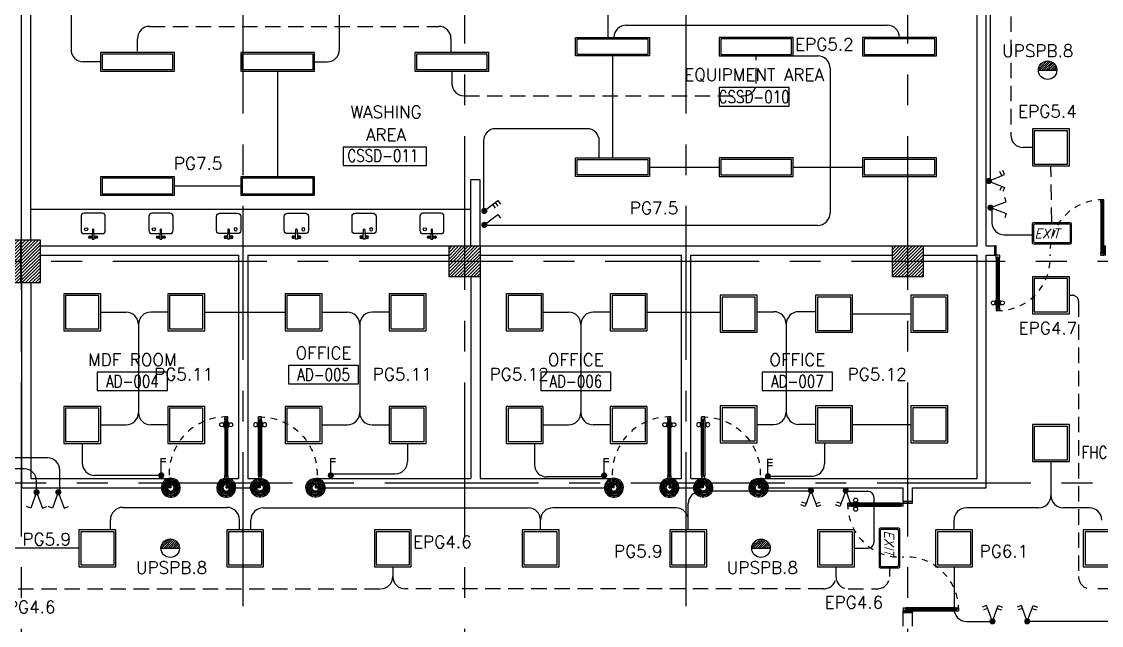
# Model space of a CAD drawing. Extents: x -0.4 to 93, y -13.2 to 77.1.
# Drawn here: x 48.27 to 65.82, y 21.44 to 31.24 of the extents above; entities that cross this region are included whole.
import ezdxf
from ezdxf.enums import TextEntityAlignment as Align

# ---------------------------------------------------------------- set-up
doc = ezdxf.new("R2010")
doc.units = 0
doc.header["$MEASUREMENT"] = 0
doc.linetypes.add('CENTERX2', pattern=[4, 2.5, -0.5, 0.5, -0.5])
doc.linetypes.add('HIDDEN', pattern=[0.375, 0.25, -0.125])
doc.layers.get('0').update_dxf_attribs({"linetype": 'CONTINUOUS'})
for name, color, linetype in [('AXES', 11, 'CENTERX2'), ('COL', 11, 'CONTINUOUS'), ('DIM', 11, 'CONTINUOUS'), ('DOOR', 11, 'CONTINUOUS'), ('E-CLINE', 2, 'CONTINUOUS'), ('E-HLINE', 2, 'HIDDEN'), ('E-LITE', 4, 'CONTINUOUS'), ('E-SWITCH', 4, 'CONTINUOUS'), ('E-TEXT', 4, 'CONTINUOUS'), ('E-TRXT', 4, 'CONTINUOUS'), ('EJ', 11, 'CONTINUOUS'), ('EL-LITE', 4, 'CONTINUOUS'), ('FHC', 11, 'CONTINUOUS'), ('FIX', 11, 'CONTINUOUS'), ('HAT', 11, 'CONTINUOUS'), ('ME-FIX', 11, 'CONTINUOUS'), ('RM-BOX', 11, 'CONTINUOUS'), ('RM-NAME', 11, 'CONTINUOUS'), ('RM-NO', 11, 'CONTINUOUS'), ('WALL', 11, 'CONTINUOUS')]:
    doc.layers.add(name, color=color, linetype=linetype)
doc.styles.add('ITALICC', font='italicc')
doc.styles.add('ROMANS', font='ROMANS.shx', dxfattribs={"width": 0.6})

# ---------------------------------------------------------------- blocks, each defined once
blk = doc.blocks.new('RM1')
at = {"layer": 'RM-BOX'}
blk.add_lwpolyline([(570, -200), (-570, -200), (-570, -500), (570, -500)], close=True, dxfattribs=at)
at = {"layer": 'RM-NAME', "style": 'ROMANS'}
for tag, p in [('ROOMNAME1', (0, 324)), ('ROOMNAME2', (0, 0))]:
    blk.add_attdef(tag, text='', height=200, dxfattribs=at).set_placement(p, align=Align.MIDDLE)
at = {"layer": 'RM-NO', "style": 'ROMANS', "width": 0.8}
blk.add_attdef('ROOMNO', text='', height=200, dxfattribs=at).set_placement((0, -350), align=Align.MIDDLE)
blk = doc.blocks.new('A$C24ED45A6')
at = {"layer": 'DOOR', "color": 0, "linetype": 'ByBlock'}
for p, q in [((909, 1055), (909, 990)), ((918, 1055), (909, 1055)), ((918, 978), (918, 1068)), ((925, 1068), (918, 1068)), ((918, 1055), (918, 990)), ((925, 1100), (925, 1150)), ((925, 1150), (975, 1150)), ((975, 1150), (925, 1150)), ((942, 1100), (925, 1100)), ((942, 1100), (942, 1120)), ((958, 1120), (942, 1120)), ((958, 1100), (958, 1120)), ((975, 1100), (958, 1100)), ((975, 1100), (975, 1150)), ((975, 1068), (982, 1068)), ((982, 978), (982, 1068)), ((982, 1055), (982, 990)), ((982, 1055), (991, 1055)), ((991, 1055), (991, 990)), ((918, 990), (909, 990)), ((925, 978), (918, 978)), ((975, 978), (982, 978)), ((982, 990), (991, 990)), ((925, 150), (925, 200)), ((925, 200), (942, 200)), ((942, 200), (942, 180)), ((942, 180), (958, 180)), ((958, 180), (958, 200)), ((958, 200), (975, 200)), ((975, 200), (975, 150)), ((0, 0), (0, 150)), ((0, 150), (25, 150)), ((50, 0), (0, 0)), ((25, 150), (25, 100)), ((25, 100), (50, 100)), ((50, 100), (50, 0)), ((925, 150), (975, 150)), ((975, 100), (950, 100)), ((950, 100), (950, 0)), ((1000, 150), (975, 150)), ((975, 150), (975, 100)), ((1000, 150), (1000, 0)), ((950, 0), (1000, 0))]:
    blk.add_line(p, q, dxfattribs=at)
at = {"layer": 'DOOR', "linetype": 'ByBlock'}
for p, q in [((925, 1100), (925, 200)), ((942, 200), (942, 1100)), ((958, 200), (958, 1100)), ((975, 200), (975, 1100))]:
    blk.add_line(p, q, dxfattribs=at)
at = {"layer": 'DOOR', "color": 9, "linetype": 'ByBlock'}
for p, q in [((50, 0), (0, 114)), ((50, 0), (0, 40)), ((50, 0), (37, 100)), ((950, 0), (1000, 114)), ((950, 0), (963, 100)), ((950, 0), (1000, 40))]:
    blk.add_line(p, q, dxfattribs=at)
at = {"layer": 'DOOR', "color": 0, "linetype": 'ByBlock'}
for centre in [(876, 1023), (1024, 1023)]:
    blk.add_circle(centre, 32.4, dxfattribs=at)
at = {"layer": 'DOOR', "linetype": 'HIDDEN', "ltscale": 0.5}
blk.add_arc((950, 222), 928, 88.456, 184.4816, dxfattribs=at)
at = {"layer": 'DOOR', "color": 9, "linetype": 'ByBlock'}
for centre, radius, start, end in [((50, 0), 154, 103.7142, 108.8947), ((50, 0), 134, 100.72, 111.8402), ((50, 0), 114, 102.6226, 115.9162), ((50, 0), 94.4, 90, 121.9818), ((50, 0), 74.4, 90, 132.2236), ((50, 0), 54.4, 90, 156.7926), ((50, 0), 34.4, 90, 180), ((50, 0), 14.4, 90, 180), ((950, 0), 94.4, 58.0182, 90), ((950, 0), 74.4, 47.7764, 90), ((950, 0), 54.4, 23.2074, 90), ((950, 0), 34.4, 0, 90), ((950, 0), 14.4, 0, 90), ((950, 0), 134, 68.1598, 79.28), ((950, 0), 114, 64.0838, 77.3774), ((950, 0), 154, 71.1053, 76.2858)]:
    blk.add_arc(centre, radius, start, end, dxfattribs=at)
at = {"layer": 'WALL'}
blk.add_line((1000, 0), (1000, 150), dxfattribs=at)
blk = doc.blocks.new('COL50')
at = {"layer": 'COL'}
blk.add_lwpolyline([(-250, 250), (-250, -250), (250, -250), (250, 250)], close=True, dxfattribs=at)
blk = doc.blocks.new('*X81')
at = {"color": 0}
for p, q in [((227929, 32290), (228400, 32761)), ((227929, 32343), (228347, 32761)), ((227929, 32396), (228294, 32761)), ((227929, 32449), (228241, 32761)), ((227929, 32502), (228188, 32761)), ((227929, 32555), (228135, 32761)), ((227929, 32608), (228082, 32761)), ((227929, 32661), (228029, 32761)), ((227929, 32714), (227976, 32761)), ((227953, 32261), (228429, 32737)), ((228006, 32261), (228429, 32684)), ((228059, 32261), (228429, 32631)), ((228112, 32261), (228429, 32578)), ((228165, 32261), (228429, 32525)), ((228218, 32261), (228429, 32472)), ((228271, 32261), (228429, 32419)), ((228324, 32261), (228429, 32366)), ((228377, 32261), (228429, 32312))]:
    blk.add_line(p, q, dxfattribs=at)
blk = doc.blocks.new('*X79')
at = {"color": 0}
for p, q in [((235129, 32277), (235612, 32761)), ((235129, 32330), (235559, 32761)), ((235129, 32383), (235506, 32761)), ((235129, 32436), (235453, 32761)), ((235129, 32489), (235400, 32761)), ((235129, 32542), (235347, 32761)), ((235129, 32595), (235294, 32761)), ((235129, 32649), (235241, 32761)), ((235129, 32702), (235188, 32761)), ((235129, 32755), (235135, 32761)), ((235165, 32261), (235629, 32724)), ((235218, 32261), (235629, 32671)), ((235271, 32261), (235629, 32618)), ((235324, 32261), (235629, 32565)), ((235377, 32261), (235629, 32512)), ((235430, 32261), (235629, 32459)), ((235483, 32261), (235629, 32406)), ((235537, 32261), (235629, 32353)), ((235590, 32261), (235629, 32300))]:
    blk.add_line(p, q, dxfattribs=at)
blk = doc.blocks.new('C11')
at = {"layer": 'HAT'}
h = blk.add_hatch(dxfattribs=at)
h.set_pattern_fill('ANSI31', color=256, scale=300, style=0)
h.set_pattern_definition([(45, (-383765.23, -62181), (-26.5165043, 26.5165043), [])])
h.paths.add_polyline_path([(-20, 350), (-20, 700), (-320, 700), (-320, 350)])
h.paths.add_polyline_path([(-320, 0), (-20, 0), (-20, 350), (-320, 350)])
h = blk.add_hatch(dxfattribs=at)
h.set_pattern_fill('ANSI31', color=256, scale=300, style=0)
h.set_pattern_definition([(45, (-383445.23, -62181), (-26.5165043, 26.5165043), [])])
h.paths.add_polyline_path([(300, 350), (300, 700), (0, 700), (0, 350)])
h.paths.add_polyline_path([(0, 0), (300, 0), (300, 350), (0, 350)])
at = {"layer": 'COL'}
for points in [[(-20, 700), (-20, 0), (-320, 0), (-320, 700)], [(300, 700), (300, 0), (0, 0), (0, 700)]]:
    blk.add_lwpolyline(points, close=True, dxfattribs=at)
blk = doc.blocks.new('fe-door')
at = {"layer": 'DOOR', "color": 0, "linetype": 'ByBlock'}
for p, q in [((-900, 1775), (-900, 1725)), ((-900, 1725), (-900, 1775)), ((-850, 1775), (-900, 1775)), ((-870, 1758), (-870, 1742)), ((-850, 1758), (-870, 1758)), ((-850, 1775), (-850, 1758)), ((-818, 1775), (-818, 1782)), ((-728, 1782), (-818, 1782)), ((-805, 1782), (-805, 1791)), ((-805, 1791), (-740, 1791)), ((-805, 1782), (-740, 1782)), ((-740, 1782), (-740, 1791)), ((-728, 1775), (-728, 1782)), ((-50, 1758), (-50, 1775)), ((-50, 1775), (0, 1775)), ((-30, 1758), (-50, 1758)), ((-30, 1742), (-30, 1758)), ((150, 1800), (0, 1800)), ((0, 1800), (0, 1775)), ((0, 1725), (0, 1775)), ((0, 1775), (150, 1775)), ((150, 1775), (150, 1800)), ((-850, 1725), (-900, 1725)), ((-850, 1742), (-870, 1742)), ((-850, 1742), (-850, 1725)), ((-818, 1725), (-818, 1718)), ((-728, 1718), (-818, 1718)), ((-805, 1718), (-805, 1709)), ((-805, 1718), (-740, 1718)), ((-805, 1709), (-740, 1709)), ((-740, 1718), (-740, 1709)), ((-728, 1725), (-728, 1718)), ((-50, 1725), (-50, 1742)), ((-50, 1742), (-30, 1742)), ((0, 1725), (-50, 1725)), ((0, 75), (0, 25)), ((0, 75), (50, 75)), ((0, 0), (0, 25)), ((0, 25), (50, 25)), ((150, 25), (0, 25)), ((0, 0), (150, 0)), ((30, 58), (30, 42)), ((50, 58), (30, 58)), ((30, 42), (50, 42)), ((50, 75), (50, 58)), ((50, 42), (50, 25)), ((150, 25), (150, 0)), ((850, 58), (850, 75)), ((850, 75), (900, 75)), ((850, 58), (870, 58)), ((850, 25), (850, 42)), ((850, 42), (870, 42)), ((850, 25), (900, 25)), ((870, 42), (870, 58)), ((900, 25), (900, 75)), ((900, 75), (900, 25))]:
    blk.add_line(p, q, dxfattribs=at)
at = {"layer": 'DOOR', "linetype": 'ByBlock'}
for p, q in [((-50, 1775), (-850, 1775)), ((-50, 1758), (-850, 1758)), ((-50, 1742), (-850, 1742)), ((-850, 1725), (-50, 1725)), ((850, 75), (50, 75)), ((50, 58), (850, 58)), ((50, 42), (850, 42)), ((50, 25), (850, 25))]:
    blk.add_line(p, q, dxfattribs=at)
at = {"layer": 'DOOR', "color": 0, "linetype": 'ByBlock'}
for centre in [(-773, 1824), (-773, 1676)]:
    blk.add_circle(centre, 32.4, dxfattribs=at)
at = {"layer": 'DOOR', "linetype": 'HIDDEN', "ltscale": 0.5}
for centre, start, end in [((-49, 1750), 178.3174, 273.2965), ((49, 50), 358.3174, 93.2965)]:
    blk.add_arc(centre, 851, start, end, dxfattribs=at)
at = {"layer": 'WALL'}
for p, q in [((0, 1800), (150, 1800)), ((0, 0), (150, 0))]:
    blk.add_line(p, q, dxfattribs=at)
at = {"layer": 'WALL', "linetype": 'ByBlock'}
blk.add_line((0, 1800), (150, 1800), dxfattribs=at)
blk = doc.blocks.new('A$C3D1F6B3C')
at = {"layer": 'ME-FIX'}
blk.add_lwpolyline([(0.209, 0.088), (0.343, 0.088, 0.414214), (0.393, 0.138), (0.393, 0.369, 0.414214), (0.343, 0.419), (0.05, 0.419, 0.414214), (0, 0.369), (0, 0.138, 0.414214), (0.05, 0.088), (0.184, 0.088)], format="xyb", dxfattribs=at)
blk.add_lwpolyline([(0.18, 0), (0.212, 0), (0.206, 0.155, 1), (0.186, 0.155)], format="xyb", close=True, dxfattribs=at)
for centre, radius in [((0.082, 0.158), 0.0255), ((0.147, 0.031), 0.0217), ((0.147, 0.031), 0.014), ((0.246, 0.031), 0.0217), ((0.246, 0.031), 0.014)]:
    blk.add_circle(centre, radius, dxfattribs=at)
blk = doc.blocks.new('L42')
at = {"layer": 'E-LITE'}
for p, q in [((0.3, 0.3), (-0.3, 0.3)), ((-0.3, 0.3), (-0.3, -0.3)), ((0.3, -0.3), (0.3, 0.3)), ((-0.3, -0.3), (0.3, -0.3))]:
    blk.add_line(p, q, dxfattribs=at)
at = {"layer": 'E-LITE', "color": 8}
blk.add_lwpolyline([(-0.27, 0.27), (-0.27, -0.27), (0.27, -0.27), (0.27, 0.27)], close=True, dxfattribs=at)
blk = doc.blocks.new('3G1W')
for p, q in [((0, 0), (0.55, 0)), ((0.35, 0), (0.35, -0.15)), ((0.45, 0), (0.45, -0.15)), ((0.55, 0), (0.55, -0.15))]:
    blk.add_line(p, q)
at = {"const_width": 0.1}
blk.add_lwpolyline([(-0.05, 0, 1), (0.05, 0, 1)], format="xyb", close=True, dxfattribs=at)
blk = doc.blocks.new('2G1W')
for p, q in [((0, 0), (0.55, 0)), ((0.45, 0), (0.45, -0.15)), ((0.55, 0), (0.55, -0.15))]:
    blk.add_line(p, q)
at = {"const_width": 0.1}
blk.add_lwpolyline([(-0.05, 0, 1), (0.05, 0, 1)], format="xyb", close=True, dxfattribs=at)
blk = doc.blocks.new('EXIT')
at = {"layer": 'E-LITE', "color": 4}
for p, q in [((-0.32, 0.15), (-0.32, -0.15)), ((0.3, 0.17), (-0.3, 0.17)), ((0.32, -0.15), (0.32, 0.15)), ((-0.3, -0.17), (0.3, -0.17))]:
    blk.add_line(p, q, dxfattribs=at)
at = {"layer": 'E-LITE', "color": 8}
for p, q in [((-0.3, 0.13), (-0.3, -0.13)), ((0.28, 0.15), (-0.28, 0.15)), ((0.3, -0.13), (0.3, 0.13)), ((-0.28, -0.15), (0.28, -0.15))]:
    blk.add_line(p, q, dxfattribs=at)
at = {"layer": 'E-LITE', "color": 4}
for centre, start, end in [((-0.3, 0.15), 90, 180), ((0.3, 0.15), 360, 90), ((-0.3, -0.15), 180, 270), ((0.3, -0.15), 270, 0)]:
    blk.add_arc(centre, 0.02, start, end, dxfattribs=at)
at = {"layer": 'E-LITE', "color": 8}
for centre, start, end in [((-0.28, 0.13), 90, 180), ((0.28, 0.13), 0, 90), ((-0.28, -0.13), 180, 270), ((0.28, -0.13), 270, 0)]:
    blk.add_arc(centre, 0.02, start, end, dxfattribs=at)
at = {"layer": 'E-LITE', "color": 5, "style": 'ITALICC'}
blk.add_text('EXIT', height=0.15, dxfattribs=at).set_placement((-0.284, -0.078))
blk = doc.blocks.new('L24')
at = {"color": 4}
blk.add_lwpolyline([(-0.6, 0.15), (-0.6, -0.15), (0.6, -0.15), (0.6, 0.15)], close=True, dxfattribs=at)
at = {"layer": 'E-LITE', "color": 8}
blk.add_lwpolyline([(-0.575, 0.125), (-0.575, -0.125), (0.575, -0.125), (0.575, 0.125)], close=True, dxfattribs=at)
blk = doc.blocks.new('1G2W')
for p, q in [((0, 0), (0.517, 0.188)), ((0, 0), (0.517, -0.188)), ((0.517, 0.188), (0.466, 0.329)), ((0.517, -0.188), (0.466, -0.329))]:
    blk.add_line(p, q)
at = {"const_width": 0.1}
blk.add_lwpolyline([(-0.05, 0, 1), (0.05, 0, 1)], format="xyb", close=True, dxfattribs=at)
blk = doc.blocks.new('2G2W')
for p, q in [((0, 0), (0.517, 0.188)), ((0, 0), (0.517, -0.188)), ((0.423, 0.154), (0.372, 0.295)), ((0.517, 0.188), (0.466, 0.329)), ((0.423, -0.154), (0.372, -0.295)), ((0.517, -0.188), (0.466, -0.329))]:
    blk.add_line(p, q)
at = {"const_width": 0.1}
blk.add_lwpolyline([(-0.05, 0, 1), (0.05, 0, 1)], format="xyb", close=True, dxfattribs=at)
blk = doc.blocks.new('EL')
at = {"layer": 'EL-LITE'}
h = blk.add_hatch(dxfattribs=at)
h.set_pattern_fill('ANSI31', color=4, scale=0.2, style=0)
h.set_pattern_definition([(45, (587.071197, 567.777136), (-0.0176776695, 0.0176776695), [])])
h.paths.add_polyline_path([(0.15, 0, 1), (-0.15, 0)])
at = {"layer": 'EL-LITE', "color": 4}
blk.add_line((-0.15, 0), (0.15, 0), dxfattribs=at)
blk.add_circle((0, 0), 0.15, dxfattribs=at)

msp = doc.modelspace()

# ---------------------------------------------------------------- hatches: boundary and pattern name
at = {"layer": 'FHC', "linetype": 'ByBlock', "ltscale": 0.3}
h = msp.add_hatch(dxfattribs=at)
h.set_pattern_fill('ANSI32', color=11, scale=175, angle=-90, style=0)
h.set_pattern_definition([(315, (34.94354, 256.94118), (0.046403882, 0.046403882), []), (315, (34.94354, 256.910244), (0.046403882, 0.046403882), [])])
h.paths.add_polyline_path([(65.9945, 23.825), (66.1845, 23.825), (66.1845, 24.745), (65.9945, 24.745)])
h.paths.add_polyline_path([(65.5734, 24.9576), (65.9943, 24.9576), (65.9943, 24.6951), (65.5734, 24.6951)], flags=9)
h = msp.add_hatch(dxfattribs=at)
h.set_pattern_fill('ANSI32', color=11, scale=175, angle=90, style=0)
h.set_pattern_definition([(135, (79.11555, -208.37118), (-0.046403882, -0.046403882), []), (135, (79.11555, -208.340244), (-0.046403882, -0.046403882), [])])
h.paths.add_polyline_path([(48.0645, 24.745), (47.8745, 24.745), (47.8745, 23.825), (48.0645, 23.825)])
h.paths.add_polyline_path([(48.4857, 23.6124), (48.0648, 23.6124), (48.0648, 23.8749), (48.4857, 23.8749)], flags=9)

# ---------------------------------------------------------------- linework, layer by layer
at = {"layer": 'AXES'}
for p, q in [((55.4695, -1.1143), (55.4695, 76.4248)), ((62.6695, -1.1143), (62.6695, 76.4248)), ((48.2695, -1.1143), (48.2695, 76.0748)), ((51.8695, 5.75), (51.8695, 64.57)), ((59.0695, 5.75), (59.0695, 64.57)), ((92.2523, 27.35), (22.4295, 27.35)), ((80.6695, 23.75), (6.2095, 23.75))]:
    msp.add_line(p, q, dxfattribs=at)
at = {"layer": 'E-CLINE', "color": 4}
for p, q in [((49.0725, 32.9287), (49.0725, 30.7907)), ((53.4357, 30.7907), (53.4357, 32.2786)), ((64.0157, 28.6597), (64.0157, 31.3997)), ((49.5519, 30.5907), (49.2725, 30.5907)), ((53.0296, 30.5907), (53.2357, 30.5907)), ((52.4296, 30.4407), (52.4296, 28.7246)), ((64.6956, 29.1997), (64.5439, 29.1997)), ((50.7519, 28.5746), (51.8296, 28.5746)), ((64.0369, 28.2225), (64.0369, 27.9811)), ((64.2369, 27.7811), (64.6914, 27.7811)), ((49.5555, 26.5247), (49.9678, 26.5247)), ((50.6451, 26.5247), (50.3678, 26.5247)), ((51.2451, 26.5247), (52.5512, 26.5247)), ((53.1512, 26.5247), (53.5635, 26.5247)), ((54.2408, 26.5247), (53.9635, 26.5247)), ((56.7454, 26.5247), (57.1578, 26.5247)), ((57.835, 26.5247), (57.5578, 26.5247)), ((58.435, 26.5247), (59.6214, 26.5247)), ((60.2214, 26.5331), (60.4942, 26.5331)), ((61.1715, 26.5331), (60.8942, 26.5331)), ((61.7715, 26.4998), (62.7215, 26.4998)), ((50.1678, 26.3247), (50.1678, 24.8955)), ((53.7635, 26.3247), (53.7635, 24.8955)), ((57.3578, 26.3247), (57.3578, 24.8955)), ((60.6942, 26.3331), (60.6942, 24.9039)), ((49.5555, 24.6955), (49.9678, 24.6955)), ((50.6451, 24.6955), (50.3678, 24.6955)), ((53.1512, 24.6955), (53.5635, 24.6955)), ((53.9635, 24.6955), (54.2408, 24.6955)), ((56.7454, 24.6955), (57.1578, 24.6955)), ((57.835, 24.6955), (57.5578, 24.6955)), ((60.2214, 24.7039), (60.4942, 24.7039)), ((61.1715, 24.7039), (60.8942, 24.7039)), ((61.7715, 24.7039), (62.7215, 24.7039)), ((64.9956, 24.0997), (64.9956, 23.5493)), ((61.0609, 23.6179), (59.3022, 23.6179)), ((61.6655, 23.6179), (62.0217, 23.6179)), ((62.1217, 22.7912), (62.1217, 23.5179)), ((52.1967, 23.3493), (56.5022, 23.3493)), ((58.9022, 23.3493), (56.9022, 23.3493)), ((59.1022, 22.9912), (59.1022, 23.4179)), ((64.7956, 23.3493), (63.6212, 23.3493)), ((65.6212, 23.3493), (65.1956, 23.3493)), ((51.9967, 22.9912), (51.9967, 23.1493)), ((56.7022, 22.9912), (56.7022, 23.1493)), ((63.4212, 22.9912), (63.4212, 23.1493)), ((49.1919, 22.6912), (47.2428, 22.6912)), ((61.8022, 22.6912), (62.0217, 22.6912)), ((54.3022, 22.3912), (54.3022, 22.233)), ((63.4212, 22.3912), (63.4212, 21.7049)), ((63.6212, 21.5049), (64.0699, 21.5049)), ((67.8864, 21.5049), (64.5857, 21.5049))]:
    msp.add_line(p, q, dxfattribs=at)
for centre, radius, start, end in [((49.2725, 30.7907), 0.2, 180, 270), ((53.2357, 30.7907), 0.2, 270, 0), ((64.5439, 29.3997), 0.2, 180, 270), ((64.2369, 27.9811), 0.2, 180, 270), ((49.9678, 26.3247), 0.2, 0, 90), ((50.3678, 26.3247), 0.2, 90, 180), ((53.5635, 26.3247), 0.2, 0, 90), ((53.9635, 26.3247), 0.2, 90, 180), ((57.1578, 26.3247), 0.2, 0, 90), ((57.5578, 26.3247), 0.2, 90, 180), ((60.4942, 26.3331), 0.2, 0, 90), ((60.8942, 26.3331), 0.2, 90, 180), ((49.9678, 24.8955), 0.2, 270, 0), ((50.3678, 24.8955), 0.2, 180, 270), ((53.5635, 24.8955), 0.2, 270, 0), ((53.9635, 24.8955), 0.2, 180, 270), ((57.1578, 24.8955), 0.2, 270, 0), ((57.5578, 24.8955), 0.2, 180, 270), ((60.4942, 24.9039), 0.2, 270, 0), ((60.8942, 24.9039), 0.2, 180, 270), ((59.3022, 23.4179), 0.2, 90, 180), ((62.0217, 23.5179), 0.1, 0, 90), ((64.7956, 23.5493), 0.2, 270, 0), ((65.1956, 23.5493), 0.2, 180, 270), ((52.1967, 23.1493), 0.2, 90, 180), ((56.5022, 23.1493), 0.2, 0, 90), ((56.9022, 23.1493), 0.2, 90, 180), ((58.9022, 23.1493), 0.2, 0, 90), ((63.6212, 23.1493), 0.2, 90, 180), ((65.6212, 23.1493), 0.2, 0, 90), ((62.0217, 22.7912), 0.1, 270, 0), ((54.1022, 22.233), 0.2, 270, 0), ((54.5022, 22.233), 0.2, 180, 270), ((63.6212, 21.7049), 0.2, 180, 270)]:
    msp.add_arc(centre, radius, start, end, dxfattribs=at)
at = {"layer": 'E-HLINE', "color": 4}
for p, q in [((64.3439, 36.1997), (64.3439, 29.3997)), ((50.3519, 31.1662), (55.0466, 31.1662)), ((50.1519, 30.7657), (50.1519, 30.9662)), ((55.2466, 30.9662), (55.2466, 30.7407)), ((60.2063, 30.2401), (60.2063, 30.6866)), ((55.2594, 30.4407), (55.2594, 30.2401)), ((55.4594, 30.0401), (60.0063, 30.0401)), ((65.0114, 27.9747), (64.9956, 28.8997)), ((65.2956, 26.7997), (65.344, 26.7997)), ((65.444, 26.6997), (65.444, 22.233)), ((61.5022, 22.3912), (61.5022, 22.233)), ((62.3716, 22.3764), (62.3716, 22.233)), ((47.8405, 22.033), (54.1022, 22.033)), ((61.3022, 22.033), (54.5022, 22.033)), ((61.7022, 22.033), (62.1716, 22.033)), ((67.8802, 22.033), (65.644, 22.033))]:
    msp.add_line(p, q, dxfattribs=at)
for centre, radius, start, end in [((60.0063, 30.2401), 0.2, 270, 0), ((65.344, 26.6997), 0.1, 0, 90), ((61.3022, 22.233), 0.2, 270, 0), ((61.7022, 22.233), 0.2, 180, 270), ((62.1716, 22.233), 0.2, 270, 0), ((65.644, 22.233), 0.2, 180, 270)]:
    msp.add_arc(centre, radius, start, end, dxfattribs=at)
at = {"layer": 'E-SWITCH', "color": 4}
for p, q in [((57.7929, 32.5742), (57.7929, 30.9866)), ((58.0955, 31.1866), (62.3356, 31.1866)), ((57.8705, 30.6866), (57.8705, 29.0294)), ((60.6079, 30.6866), (61.2068, 30.6866)), ((61.4068, 30.4866), (61.4068, 28.135)), ((57.4563, 29.5046), (55.9743, 29.5046)), ((55.7743, 29.3046), (55.7743, 28.1786)), ((57.6563, 29.0294), (57.6563, 29.3046)), ((58.4705, 28.8794), (59.6063, 28.8794)), ((60.8063, 28.8794), (61.9356, 28.8794)), ((55.7883, 28.1688), (56.0055, 28.3375)), ((55.9201, 28.2712), (55.9661, 28.212)), ((55.9628, 28.3044), (56.0088, 28.2451)), ((56.0055, 28.3375), (56.0515, 28.2783)), ((64.0119, 28.2225), (64.2703, 28.3166)), ((64.2703, 28.3166), (64.2446, 28.387)), ((55.7883, 27.9426), (56.0055, 28.1112)), ((56.0055, 28.1112), (56.0515, 28.052)), ((64.0119, 28.2225), (64.2703, 28.1285)), ((64.2703, 28.1285), (64.2446, 28.058)), ((61.2068, 27.935), (55.7747, 27.935)), ((49.2555, 24.3955), (49.2555, 24.0749)), ((54.5408, 24.3955), (54.5408, 24.0999)), ((56.6044, 24.3955), (56.6044, 24.0499)), ((61.3148, 24.4039), (61.3148, 24.0617)), ((48.6912, 24.1593), (47.2495, 24.1593)), ((48.3126, 23.9827), (43.8256, 23.9827)), ((48.8912, 23.5991), (48.8912, 23.9593)), ((50.5139, 23.8749), (49.4555, 23.8749)), ((53.2936, 23.8999), (54.3408, 23.8999)), ((48.5126, 23.5767), (48.5126, 23.7827)), ((57.7362, 23.8499), (56.8044, 23.8499)), ((60.4221, 23.8617), (61.1148, 23.8617)), ((49.9125, 23.3557), (51.6076, 23.3557)), ((49.7125, 22.9912), (49.7125, 23.1557)), ((51.8076, 22.9912), (51.8076, 23.1557))]:
    msp.add_line(p, q, dxfattribs=at)
at = {"layer": 'E-SWITCH', "color": 4, "const_width": 0.05}
for points in [[(63.9869, 28.2225, -1), (64.0369, 28.2225, -1)], [(55.7685, 28.1535, 1), (55.808, 28.1842, 1)], [(55.7685, 27.9273, 1), (55.808, 27.9579, 1)]]:
    msp.add_lwpolyline(points, format="xyb", close=True, dxfattribs=at)
at = {"layer": 'E-SWITCH', "color": 4}
for centre, start, end in [((50.3519, 30.9662), 90, 180), ((55.0466, 30.9662), 0, 90), ((58.0955, 30.9866), 90, 180), ((62.3356, 30.9866), 0, 90), ((61.2068, 30.4866), 0, 90), ((55.4594, 30.2401), 180, 270), ((55.9743, 29.3046), 90, 180), ((57.4563, 29.3046), 0, 90), ((61.2068, 28.135), 270, 0), ((48.6912, 23.9593), 0, 90), ((49.4555, 24.0749), 180, 270), ((54.3408, 24.0999), 270, 0), ((56.8044, 24.0499), 180, 270), ((61.1148, 24.0617), 270, 0), ((48.3126, 23.7827), 0, 90), ((49.9125, 23.1557), 90, 180), ((51.6076, 23.1557), 0, 90)]:
    msp.add_arc(centre, 0.2, start, end, dxfattribs=at)
at = {"layer": 'FIX'}
msp.add_line((48.4195, 28.2), (55.5695, 28.2), dxfattribs=at)
at = {"layer": 'RM-BOX'}
msp.add_lwpolyline([(54.8465, 29.2064), (53.4967, 29.2064), (53.4967, 28.9064), (54.8465, 28.9064)], close=True, dxfattribs=at)
at = {"layer": 'WALL'}
for p, q in [((63.9445, 27.6), (63.9445, 33.35)), ((48.2695, 27.6), (48.2695, 33.05)), ((48.4195, 27.7), (48.4195, 33.05)), ((63.7945, 27.6), (63.7945, 32)), ((55.5695, 27.6), (55.5695, 28.6726)), ((55.7195, 28.6726), (55.5695, 28.6726)), ((55.7195, 27.6), (55.7195, 28.6726)), ((48.5695, 27.6), (55.2195, 27.6)), ((55.7195, 27.6), (62.4195, 27.6)), ((62.9195, 27.6), (63.7945, 27.6)), ((63.9437, 27.6), (64.082, 27.6)), ((64.082, 27.45), (64.082, 27.6)), ((48.5695, 27.45), (51.7945, 27.45)), ((51.7945, 27.45), (51.7945, 23.825)), ((51.9445, 27.45), (55.2195, 27.45)), ((51.9445, 27.45), (51.9445, 23.825)), ((55.7195, 27.45), (58.9945, 27.45)), ((58.9945, 23.825), (58.9945, 27.45)), ((59.1445, 27.45), (62.4195, 27.45)), ((59.1445, 23.825), (59.1445, 27.45)), ((62.9195, 27.45), (63.7945, 27.45)), ((63.7945, 23.825), (63.7945, 27.45)), ((63.9437, 27.45), (64.082, 27.45)), ((63.9445, 23.675), (63.9445, 27.45)), ((48.2695, 27.1), (48.2695, 23.675)), ((55.5695, 27.1), (55.5695, 23.825)), ((55.7195, 27.1), (55.7195, 23.825)), ((48.4195, 27), (48.4195, 23.825)), ((48.4195, 23.825), (50.6445, 23.825)), ((50.6445, 23.825), (50.6445, 23.675)), ((51.6445, 23.825), (51.7945, 23.825)), ((51.6445, 23.825), (51.6445, 23.675)), ((51.9445, 23.825), (52.0945, 23.825)), ((52.0945, 23.825), (52.0945, 23.675)), ((53.0945, 23.825), (55.5695, 23.825)), ((53.0945, 23.825), (53.0945, 23.675)), ((55.7195, 23.825), (57.8445, 23.825)), ((57.8445, 23.825), (57.8445, 23.675)), ((58.8445, 23.825), (58.9945, 23.825)), ((58.8445, 23.825), (58.8445, 23.675)), ((59.1445, 23.825), (59.2945, 23.825)), ((59.2945, 23.825), (59.2945, 23.675)), ((60.2945, 23.825), (63.7945, 23.825)), ((60.2945, 23.825), (60.2945, 23.675)), ((48.2695, 23.675), (50.6445, 23.675)), ((51.6445, 23.675), (52.0945, 23.675)), ((53.0945, 23.675), (57.8445, 23.675)), ((58.8445, 23.675), (59.2945, 23.675)), ((60.2945, 23.675), (62.5945, 23.675)), ((62.5945, 23.45), (62.5945, 23.675)), ((62.7445, 23.675), (63.9445, 23.675)), ((62.7445, 23.45), (62.7445, 23.675)), ((62.7445, 23.45), (62.5945, 23.45)), ((62.5945, 21.425), (62.5945, 21.65)), ((62.7445, 21.65), (62.5945, 21.65)), ((62.7445, 21.425), (62.7445, 21.65))]:
    msp.add_line(p, q, dxfattribs=at)

# ---------------------------------------------------------------- block references
at = {"layer": 'COL', "xscale": -0.001000000047497451, "yscale": 0.0009999999892897904, "zscale": 0.001}
for p in [(55.4695, 27.35), (62.6695, 27.35)]:
    msp.add_blockref('COL50', p, dxfattribs=at)
at = {"layer": 'DIM', "xscale": 0.0009999999892897904, "yscale": 0.0009999999892897904, "zscale": 0.001, "rotation": 90}
msp.add_blockref('fe-door', (65.882, 27.45), dxfattribs=at)
at = {"layer": 'DIM', "xscale": 0.001000000047497451, "yscale": 0.0009999999892897904, "zscale": 0.001}
msp.add_blockref('fe-door', (62.5945, 21.65), dxfattribs=at)
at = {"layer": 'DOOR', "color": 0, "yscale": 0.0009999999892897904, "zscale": 0.001}
for p, xscale in [((50.6445, 23.675), 0.001000000047497451), ((53.0945, 23.675), -0.001000000047497451), ((57.8445, 23.675), 0.001000000047497451), ((60.2945, 23.675), -0.001000000047497451)]:
    msp.add_blockref('A$C24ED45A6', p, dxfattribs=dict(at, xscale=xscale))
at = {"layer": 'E-LITE', "color": 4, "xscale": -1}
for p in [(57.8705, 30.8366), (57.8705, 28.8794)]:
    msp.add_blockref('L24', p, dxfattribs=at)
at = {"layer": 'E-LITE', "color": 4}
for name, p in [('L24', (62.5356, 30.8366)), ('L24', (50.1519, 30.5907)), ('L24', (52.4296, 30.5907)), ('L24', (55.2594, 30.5907)), ('L42', (64.9956, 29.1997)), ('L24', (60.2063, 28.8794)), ('L24', (62.5356, 28.8794)), ('L24', (50.1519, 28.5746)), ('L24', (52.4296, 28.5746)), ('EXIT', (65.0114, 27.8047)), ('L42', (64.9956, 26.7997)), ('L42', (49.2555, 26.5247)), ('L42', (50.9451, 26.5247)), ('L42', (52.8512, 26.5247)), ('L42', (54.5408, 26.5247)), ('L42', (56.4454, 26.5247)), ('L42', (58.135, 26.5247)), ('L42', (59.9214, 26.4998)), ('L42', (61.4715, 26.4998)), ('L42', (63.0215, 26.4998)), ('L42', (49.2555, 24.6955)), ('L42', (50.9451, 24.6955)), ('L42', (52.8512, 24.6955)), ('L42', (54.5408, 24.6955)), ('L42', (56.4454, 24.6955)), ('L42', (58.135, 24.6955)), ('L42', (59.9214, 24.7039)), ('L42', (61.4715, 24.7039)), ('L42', (63.0215, 24.7039)), ('L42', (64.9956, 24.3997)), ('L42', (49.5022, 22.6912)), ('L42', (51.9022, 22.6912)), ('L42', (54.3022, 22.6912)), ('L42', (56.7022, 22.6912)), ('L42', (59.1022, 22.6912)), ('L42', (61.5022, 22.6912)), ('L42', (63.4212, 22.6912)), ('L42', (65.8212, 22.6912))]:
    msp.add_blockref(name, p, dxfattribs=at)
at = {"layer": 'E-LITE'}
for p in [(64.9415, 30.4545), (50.6838, 22.6929), (60.2838, 22.6929)]:
    msp.add_blockref('EL', p, dxfattribs=at)
at = {"layer": 'E-LITE', "color": 4, "rotation": 270}
msp.add_blockref('EXIT', (62.3716, 22.6964), dxfattribs=at)
at = {"layer": 'E-SWITCH', "color": 4}
msp.add_blockref('L24', (60.2063, 30.8366), dxfattribs=at)
at = {"layer": 'E-SWITCH', "color": 4, "yscale": 0.5, "zscale": 0.5}
for name, p, xscale, rotation in [('2G1W', (63.9867, 28.6551), -0.5, 201.9985038752328), ('2G1W', (63.9867, 28.6551), 0.5, 338.0014961247671), ('2G1W', (50.5389, 23.8749), 0.5, 90), ('2G1W', (53.2936, 23.8749), 0.5, 90), ('2G1W', (57.7362, 23.8749), 0.5, 90), ('3G1W', (60.3971, 23.8617), 0.5, 90), ('1G2W', (48.5126, 23.6017), 0.5, 270), ('1G2W', (48.8663, 23.6017), 0.5, 270), ('2G2W', (61.0956, 23.6293), 0.5, 270), ('2G2W', (61.6613, 23.6293), -0.5, 90), ('2G2W', (64.0449, 21.5049), -0.5, 270), ('2G2W', (64.6107, 21.5049), 0.5, 90)]:
    msp.add_blockref(name, p, dxfattribs=dict(at, xscale=xscale, rotation=rotation))
at = {"layer": 'EJ', "color": 2, "linetype": 'ByBlock', "xscale": 0.001000000047497451, "yscale": 0.0009999999892897904, "zscale": 0.001}
msp.add_blockref('C11', (48.2695, 27), dxfattribs=at)
at = {"layer": 'HAT', "xscale": 0.001000000047497451, "yscale": 0.0009999999892897904, "zscale": 0.001}
for p, values in [((60.1728, 30.3724), {'ROOMNO': 'CSSD-010', 'ROOMNAME2': 'EQUIPMENT AREA'}), ((50.0689, 25.7524), {'ROOMNO': 'AD-004', 'ROOMNAME2': 'MDF ROOM'}), ((53.1764, 25.862), {'ROOMNO': 'AD-005', 'ROOMNAME2': 'OFFICE'}), ((57.2756, 25.7524), {'ROOMNO': 'AD-006', 'ROOMNAME2': 'OFFICE'}), ((60.8744, 25.7524), {'ROOMNO': 'AD-007', 'ROOMNAME2': 'OFFICE'})]:
    msp.add_blockref('RM1', p, dxfattribs=at).add_auto_attribs(values)
for name in ['*X81', '*X79']:
    msp.add_blockref(name, (-172.709, -5.161), dxfattribs=at)
at = {"layer": 'ME-FIX'}
for p in [(49.2361, 27.7135), (50.3368, 27.7135), (54.7396, 27.7135)]:
    msp.add_blockref('A$C3D1F6B3C', p, dxfattribs=at)
at = {"layer": 'ME-FIX', "xscale": -1}
for p in [(51.8302, 27.7135), (52.9309, 27.7135), (54.0316, 27.7135)]:
    msp.add_blockref('A$C3D1F6B3C', p, dxfattribs=at)

# ---------------------------------------------------------------- texts
at = {"layer": 'E-TEXT', "color": 4, "style": 'ROMANS'}
for s, p in [('EPG5.2', (60.8393, 30.7739)), ('EPG5.4', (64.4628, 29.6855)), (' PG7.5', (50.6064, 28.8404)), ('PG7.5', (58.1534, 28.1163)), ('EPG4.7', (64.4708, 26.1659)), ('PG5.11', (50.424, 25.4182)), ('PG5.11', (53.976, 25.4182)), ('PG5.12', (55.8745, 25.4182)), ('PG5.12', (61.6925, 25.4182)), ('PG5.9', (48.2838, 22.7393)), ('EPG4.6', (54.6313, 22.6954)), ('PG5.9', (57.8958, 22.5439)), ('PG6.1', (63.8378, 22.5439)), ('EPG4.6', (47.8684, 21.6378)), ('EPG4.6', (61.3177, 21.7135))]:
    msp.add_text(s, height=0.2, dxfattribs=at).set_placement(p)
at = {"layer": 'E-TRXT', "color": 4, "style": 'ROMANS'}
for p in [(64.203, 30.6699), (50.128, 22.2776), (59.728, 22.2776)]:
    msp.add_text('UPSPB.8', height=0.2, dxfattribs=at).set_placement(p)
at = {"layer": 'FHC', "style": 'ROMANS', "width": 0.8}
msp.add_text('FHC', height=0.2, dxfattribs=at).set_placement((65.494, 24.1474))
at = {"layer": 'RM-NAME', "style": 'ROMANS'}
for tag, p in [('WASHING', (54.1911, 29.7748)), ('AREA', (54.1911, 29.4064))]:
    msp.add_attdef(tag, text='', height=0.2, dxfattribs=at).set_placement(p, align=Align.MIDDLE)
at = {"layer": 'RM-NO', "style": 'ROMANS', "width": 0.8}
msp.add_attdef('CSSD-011', text='', height=0.2, dxfattribs=at).set_placement((54.1393, 29.0667), align=Align.MIDDLE)

doc.saveas('drawing.dxf')
